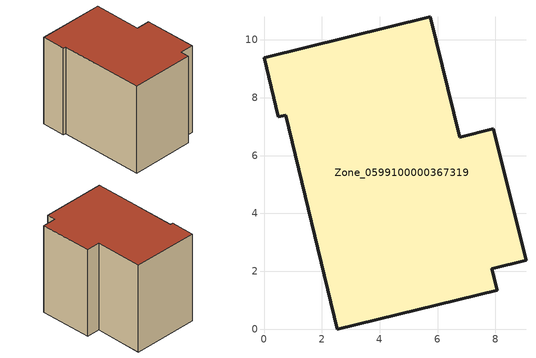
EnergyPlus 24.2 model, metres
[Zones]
Zone_0599100000367319
 floor ground (C_G): 0,9.39 5.75,10.79 6.76,6.64 7.93,6.92 9.06,2.37 7.88,2.09 8.05,1.35 2.53,0 0.74,7.39 0.5,7.33 z0
 wall outside (C_F): 2.53,0 8.05,1.35 7.88,2.09 9.06,2.37 7.93,6.92 6.76,6.64 5.75,10.79 0,9.39 0.5,7.33 0.74,7.39 2.53,0 z0:8.08
 roof outside (C_R): 0,9.39 0.5,7.33 0.74,7.39 2.53,0 8.05,1.35 7.88,2.09 9.06,2.37 7.93,6.92 6.76,6.64 5.75,10.79 z8.08
[BUILDING]
Pand.0599100000367319: North Axis=0; Terrain=City; Loads Convergence Tolerance Value=0.04; Temperature Convergence Tolerance Value=0.4; Solar Distribution=FullExterior; Maximum Number of Warmup Days=25; Minimum Number of Warmup Days=1
[Site:Location]
Rotterdam.The.Hague.AP_ZH_NLD Design_Conditions: Latitude=51.96; Longitude=4.45; Time Zone=1; Elevation=-4.5
[SITE:GROUNDTEMPERATURE:BUILDINGSURFACE]
18, 18, 18, 18, 18, 18, 18, 18, 18, 18, 18, 18
[MATERIAL] Thermal Absorptance=0.9; Solar Absorptance=0.7; Visible Absorptance=0.7
Name | Roughness | Thickness | Conductivity | Density | Specific Heat
G.TC.1992-2005 | MediumSmooth | 0.15 | 0.06 | 540 | 1210
F.TC.1992-2005 | Rough | 0.3 | 0.12 | 1920 | 840
R.TC.1992-2005 | MediumRough | 0.2 | 0.08 | 1500 | 1000
[CONSTRUCTION]
C_G: G.TC.1992-2005
C_F: F.TC.1992-2005
C_R: R.TC.1992-2005
[ZONE]
Zone_0599100000367319: Type=1; Multiplier=1; Ceiling Height=Autocalculate; Volume=Autocalculate; Floor Area=autocalculate; Part of Total Floor Area=Yes
[ZONEINFILTRATION:DESIGNFLOWRATE]
Infil_Zone_0599100000367319: Zone or ZoneList or Space or SpaceList=Zone_0599100000367319; Schedule=AlwaysOn; Design Flow Rate Calculation Method=Flow/Area; Flow Rate per Floor Area=0.0015; Constant Term Coefficient=1; Temperature Term Coefficient=0; Velocity Term Coefficient=0; Velocity Squared Term Coefficient=0
[HVACTEMPLATE:ZONE:IDEALLOADSAIRSYSTEM]
Zone_0599100000367319: Maximum Heating Supply Air Temperature=50; Minimum Cooling Supply Air Temperature=13; Maximum Heating Supply Air Humidity Ratio=0.0156; Minimum Cooling Supply Air Humidity Ratio=0.0077; Heating Limit=NoLimit; Cooling Limit=NoLimit; Dehumidification Control Type=ConstantSensibleHeatRatio; Cooling Sensible Heat Ratio=0.7; Dehumidification Setpoint=60; Humidification Control Type=None; Humidification Setpoint=30; Outdoor Air Method=None; Outdoor Air Flow Rate per Person=0.00944; Outdoor Air Flow Rate per Zone Floor Area=0; Outdoor Air Flow Rate per Zone=0; Demand Controlled Ventilation Type=None; Outdoor Air Economizer Type=NoEconomizer; Heat Recovery Type=None; Sensible Heat Recovery Effectiveness=0.7; Latent Heat Recovery Effectiveness=0.65
[ZONECONTROL:THERMOSTAT]
ThermostatControl_Zone_0599100000367319: Zone or ZoneList=Zone_0599100000367319; Control Type Schedule=DualSetpointControlType; Control 1=Thermostat_Zone_0599100000367319; Temperature Difference Between Cutout And Setpoint=0
[THERMOSTATSETPOINT:DUALSETPOINT]
Thermostat_Zone_0599100000367319: Heating Setpoint Temperature Schedule=HeatingSetpoint_Zone_0599100000367319; Cooling Setpoint Temperature Schedule=CoolingSetpoint_Zone_0599100000367319
[SCHEDULE:COMPACT]
HeatingSetpoint_Zone_0599100000367319: Through: 12/31, For: AllDays, Until: 24:00, 21
CoolingSetpoint_Zone_0599100000367319: Through: 12/31, For: AllDays, Until: 24:00, 24
DualSetpointControlType: Through: 12/31, For: AllDays, Until: 24:00, 4
AlwaysOn: Through: 12/31, For: AllDays, Until: 24:00, 1
